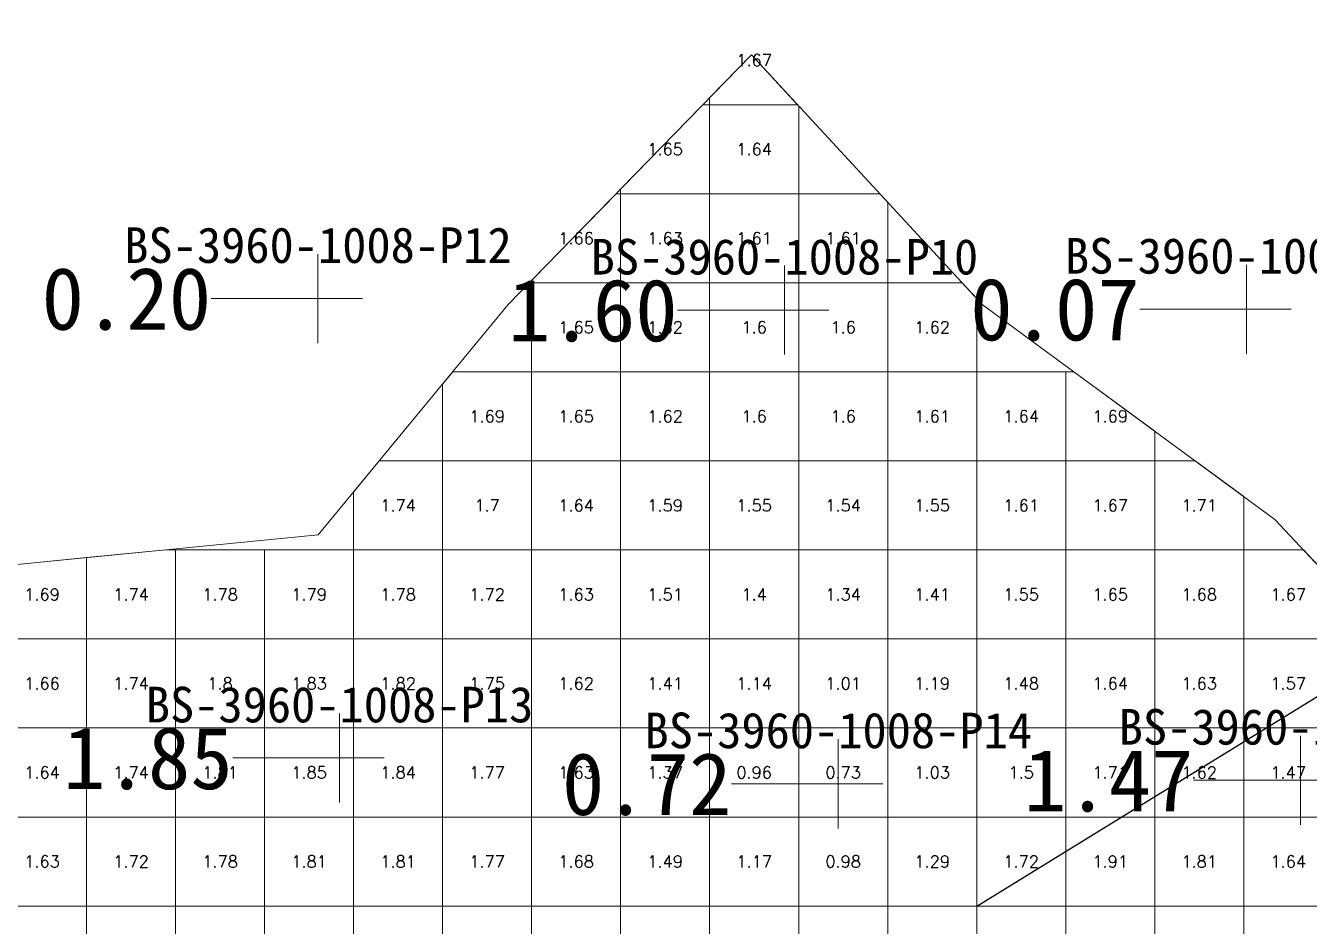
# Model space of a CAD drawing. Header units: inches. Extents: x 469883 to 470005, y 4349687 to 4349765.
# Drawn here: x 469936.66 to 469951.09, y 4349743.6 to 4349753.71 of the extents above; entities that cross this region are included whole.
import ezdxf
from ezdxf.enums import TextEntityAlignment as Align

# ---------------------------------------------------------------- set-up
doc = ezdxf.new("R2010")
doc.units = ezdxf.units.IN
doc.header["$MEASUREMENT"] = 0
for name, color, linetype, lineweight in [('点', 7, 'Continuous', 0), ('爆区方格网', 7, 'Continuous', 0), ('线条', 7, 'Continuous', 0), ('钻孔', 7, 'Continuous', 0)]:
    doc.layers.add(name, color=color, linetype=linetype, lineweight=lineweight)
doc.styles.add('3dmine_textStyle_1', font='txt.shx', dxfattribs={"height": 1, "bigfont": 'gbcbig.shx'})
doc.styles.add('3dmine_textStyle_2', font='simsunb.ttf', dxfattribs={"height": 1})

msp = doc.modelspace()

# ---------------------------------------------------------------- hatches: boundary and pattern name
at = {"layer": '钻孔', "linetype": 'Continuous', "lineweight": 0, "true_color": 0x808080, "extrusion": (0, 1, 0)}
for points in [[(-469940.949, 3950), (-469939.949, 3950), (-469939.949, 3961), (-469940.949, 3961)], [(-469951.381, 3950), (-469950.381, 3950), (-469950.381, 3961), (-469951.381, 3961)]]:
    msp.add_hatch(color=8, dxfattribs=at).paths.add_polyline_path(points, flags=0)
at = {"layer": '钻孔', "linetype": 'Continuous', "lineweight": 0, "true_color": 0xff0000, "extrusion": (0, 1, 0)}
for points in [[(-469946.189, 3950), (-469945.189, 3950), (-469945.189, 3961), (-469946.189, 3961)], [(-469941.191, 3950), (-469940.191, 3950), (-469940.191, 3961), (-469941.191, 3961)]]:
    msp.add_hatch(color=1, dxfattribs=at).paths.add_polyline_path(points, flags=0)
at = {"layer": '钻孔', "linetype": 'Continuous', "lineweight": 0, "true_color": 0x00ffff, "extrusion": (0, 1, 0)}
msp.add_hatch(color=4, dxfattribs=at).paths.add_polyline_path([(-469946.794, 3950), (-469945.794, 3950), (-469945.794, 3961), (-469946.794, 3961)], flags=0)
at = {"layer": '钻孔', "linetype": 'Continuous', "lineweight": 0, "true_color": 0x0000ff, "extrusion": (0, 1, 0)}
msp.add_hatch(color=5, dxfattribs=at).paths.add_polyline_path([(-469951.985, 3950), (-469950.985, 3950), (-469950.985, 3961), (-469951.985, 3961)], flags=0)

# ---------------------------------------------------------------- linework, layer by layer
msp.add_line((469947.349, 4349743.827, 3961), (469966.063, 4349755.352))
at = {"color": 1, "linetype": 'Continuous', "lineweight": 0, "true_color": 0xff0000, "elevation": 2972.708}
msp.add_lwpolyline([(469952.467, 4349740.912), (469954.621, 4349743.373), (469953.291, 4349745.404), (469950.7, 4349748.17), (469947.409, 4349750.585), (469944.818, 4349753.387), (469942.087, 4349750.585), (469939.951, 4349747.995), (469934.244, 4349747.435), (469930.533, 4349744.038), (469935.185, 4349741.985), (469938.179, 4349739.779), (469941.291, 4349737.337), (469943.494, 4349735.358), (469943.639, 4349733.278), (469946.461, 4349734.988), (469948.02, 4349736.881), (469949.588, 4349738.568), (469952.467, 4349740.912)], dxfattribs=at)
at = {"layer": '点', "color": 138, "linetype": 'Continuous', "lineweight": 0, "true_color": 0x004c4c, "elevation": 3961}
for points in [[(469939.949, 4349750.15), (469939.949, 4349751.15)], [(469945.189, 4349750.02), (469945.189, 4349751.02)], [(469950.381, 4349750.03), (469950.381, 4349751.03)], [(469940.449, 4349750.65), (469939.449, 4349750.65)], [(469945.689, 4349750.52), (469944.689, 4349750.52)], [(469950.881, 4349750.53), (469949.881, 4349750.53)], [(469940.191, 4349744.99), (469940.191, 4349745.99)], [(469950.985, 4349744.74), (469950.985, 4349745.74)], [(469945.794, 4349744.7), (469945.794, 4349745.7)], [(469940.691, 4349745.49), (469939.691, 4349745.49)], [(469946.294, 4349745.2), (469945.294, 4349745.2)], [(469951.485, 4349745.24), (469950.485, 4349745.24)]]:
    msp.add_lwpolyline(points, dxfattribs=at)
at = {"layer": '爆区方格网', "color": 1, "linetype": 'Continuous', "lineweight": 0, "true_color": 0xff0000, "elevation": 3961}
for points in [[(469945.335, 4349752.827), (469944.349, 4349752.827), (469944.349, 4349752.906), (469944.818, 4349753.387), (469945.335, 4349752.827)], [(469944.349, 4349751.827), (469943.349, 4349751.827), (469943.349, 4349751.88), (469944.273, 4349752.827), (469944.349, 4349752.827), (469944.349, 4349751.827)], [(469945.349, 4349752.812), (469945.349, 4349751.827), (469944.349, 4349751.827), (469944.349, 4349752.827), (469945.335, 4349752.827), (469945.349, 4349752.812)], [(469943.349, 4349750.827), (469942.349, 4349750.827), (469942.349, 4349750.854), (469943.298, 4349751.827), (469943.349, 4349751.827), (469943.349, 4349750.827)], [(469944.349, 4349750.827), (469943.349, 4349750.827), (469943.349, 4349751.827), (469944.349, 4349751.827), (469944.349, 4349750.827)], [(469945.349, 4349750.827), (469944.349, 4349750.827), (469944.349, 4349751.827), (469945.349, 4349751.827), (469945.349, 4349750.827)], [(469946.349, 4349751.731), (469946.349, 4349750.827), (469945.349, 4349750.827), (469945.349, 4349751.827), (469946.26, 4349751.827), (469946.349, 4349751.731)], [(469943.349, 4349749.827), (469942.349, 4349749.827), (469942.349, 4349750.827), (469943.349, 4349750.827), (469943.349, 4349749.827)], [(469944.349, 4349749.827), (469943.349, 4349749.827), (469943.349, 4349750.827), (469944.349, 4349750.827), (469944.349, 4349749.827)], [(469945.349, 4349749.827), (469944.349, 4349749.827), (469944.349, 4349750.827), (469945.349, 4349750.827), (469945.349, 4349749.827)], [(469946.349, 4349749.827), (469945.349, 4349749.827), (469945.349, 4349750.827), (469946.349, 4349750.827), (469946.349, 4349749.827)], [(469947.349, 4349750.65), (469947.349, 4349749.827), (469946.349, 4349749.827), (469946.349, 4349750.827), (469947.185, 4349750.827), (469947.349, 4349750.65)], [(469942.349, 4349748.827), (469941.349, 4349748.827), (469941.349, 4349749.69), (469941.462, 4349749.827), (469942.349, 4349749.827), (469942.349, 4349748.827)], [(469943.349, 4349748.827), (469942.349, 4349748.827), (469942.349, 4349749.827), (469943.349, 4349749.827), (469943.349, 4349748.827)], [(469944.349, 4349748.827), (469943.349, 4349748.827), (469943.349, 4349749.827), (469944.349, 4349749.827), (469944.349, 4349748.827)], [(469945.349, 4349748.827), (469944.349, 4349748.827), (469944.349, 4349749.827), (469945.349, 4349749.827), (469945.349, 4349748.827)], [(469946.349, 4349748.827), (469945.349, 4349748.827), (469945.349, 4349749.827), (469946.349, 4349749.827), (469946.349, 4349748.827)], [(469947.349, 4349748.827), (469946.349, 4349748.827), (469946.349, 4349749.827), (469947.349, 4349749.827), (469947.349, 4349748.827)], [(469948.349, 4349748.827), (469947.349, 4349748.827), (469947.349, 4349749.827), (469948.349, 4349749.827), (469948.349, 4349748.827)], [(469949.349, 4349749.161), (469949.349, 4349748.827), (469948.349, 4349748.827), (469948.349, 4349749.827), (469948.442, 4349749.827), (469949.349, 4349749.161)], [(469941.349, 4349747.827), (469940.349, 4349747.827), (469940.349, 4349748.477), (469940.638, 4349748.827), (469941.349, 4349748.827), (469941.349, 4349747.827)], [(469942.349, 4349747.827), (469941.349, 4349747.827), (469941.349, 4349748.827), (469942.349, 4349748.827), (469942.349, 4349747.827)], [(469943.349, 4349747.827), (469942.349, 4349747.827), (469942.349, 4349748.827), (469943.349, 4349748.827), (469943.349, 4349747.827)], [(469944.349, 4349747.827), (469943.349, 4349747.827), (469943.349, 4349748.827), (469944.349, 4349748.827), (469944.349, 4349747.827)], [(469945.349, 4349747.827), (469944.349, 4349747.827), (469944.349, 4349748.827), (469945.349, 4349748.827), (469945.349, 4349747.827)], [(469946.349, 4349747.827), (469945.349, 4349747.827), (469945.349, 4349748.827), (469946.349, 4349748.827), (469946.349, 4349747.827)], [(469947.349, 4349747.827), (469946.349, 4349747.827), (469946.349, 4349748.827), (469947.349, 4349748.827), (469947.349, 4349747.827)], [(469948.349, 4349747.827), (469947.349, 4349747.827), (469947.349, 4349748.827), (469948.349, 4349748.827), (469948.349, 4349747.827)], [(469949.349, 4349747.827), (469948.349, 4349747.827), (469948.349, 4349748.827), (469949.349, 4349748.827), (469949.349, 4349747.827)], [(469950.349, 4349748.427), (469950.349, 4349747.827), (469949.349, 4349747.827), (469949.349, 4349748.827), (469949.804, 4349748.827), (469950.349, 4349748.427)], [(469937.349, 4349746.827), (469936.349, 4349746.827), (469936.349, 4349747.641), (469937.349, 4349747.74), (469937.349, 4349746.827)], [(469938.349, 4349746.827), (469937.349, 4349746.827), (469937.349, 4349747.74), (469938.241, 4349747.827), (469938.349, 4349747.827), (469938.349, 4349746.827)], [(469939.349, 4349746.827), (469938.349, 4349746.827), (469938.349, 4349747.827), (469939.349, 4349747.827), (469939.349, 4349746.827)], [(469940.349, 4349746.827), (469939.349, 4349746.827), (469939.349, 4349747.827), (469940.349, 4349747.827), (469940.349, 4349746.827)], [(469941.349, 4349746.827), (469940.349, 4349746.827), (469940.349, 4349747.827), (469941.349, 4349747.827), (469941.349, 4349746.827)], [(469942.349, 4349746.827), (469941.349, 4349746.827), (469941.349, 4349747.827), (469942.349, 4349747.827), (469942.349, 4349746.827)], [(469943.349, 4349746.827), (469942.349, 4349746.827), (469942.349, 4349747.827), (469943.349, 4349747.827), (469943.349, 4349746.827)], [(469944.349, 4349746.827), (469943.349, 4349746.827), (469943.349, 4349747.827), (469944.349, 4349747.827), (469944.349, 4349746.827)], [(469945.349, 4349746.827), (469944.349, 4349746.827), (469944.349, 4349747.827), (469945.349, 4349747.827), (469945.349, 4349746.827)], [(469946.349, 4349746.827), (469945.349, 4349746.827), (469945.349, 4349747.827), (469946.349, 4349747.827), (469946.349, 4349746.827)], [(469947.349, 4349746.827), (469946.349, 4349746.827), (469946.349, 4349747.827), (469947.349, 4349747.827), (469947.349, 4349746.827)], [(469948.349, 4349746.827), (469947.349, 4349746.827), (469947.349, 4349747.827), (469948.349, 4349747.827), (469948.349, 4349746.827)], [(469949.349, 4349746.827), (469948.349, 4349746.827), (469948.349, 4349747.827), (469949.349, 4349747.827), (469949.349, 4349746.827)], [(469950.349, 4349746.827), (469949.349, 4349746.827), (469949.349, 4349747.827), (469950.349, 4349747.827), (469950.349, 4349746.827)], [(469951.349, 4349747.477), (469951.349, 4349746.827), (469950.349, 4349746.827), (469950.349, 4349747.827), (469951.021, 4349747.827), (469951.349, 4349747.477)], [(469937.349, 4349745.827), (469936.349, 4349745.827), (469936.349, 4349746.827), (469937.349, 4349746.827), (469937.349, 4349745.827)], [(469938.349, 4349745.827), (469937.349, 4349745.827), (469937.349, 4349746.827), (469938.349, 4349746.827), (469938.349, 4349745.827)], [(469939.349, 4349745.827), (469938.349, 4349745.827), (469938.349, 4349746.827), (469939.349, 4349746.827), (469939.349, 4349745.827)], [(469940.349, 4349745.827), (469939.349, 4349745.827), (469939.349, 4349746.827), (469940.349, 4349746.827), (469940.349, 4349745.827)], [(469941.349, 4349745.827), (469940.349, 4349745.827), (469940.349, 4349746.827), (469941.349, 4349746.827), (469941.349, 4349745.827)], [(469942.349, 4349745.827), (469941.349, 4349745.827), (469941.349, 4349746.827), (469942.349, 4349746.827), (469942.349, 4349745.827)], [(469943.349, 4349745.827), (469942.349, 4349745.827), (469942.349, 4349746.827), (469943.349, 4349746.827), (469943.349, 4349745.827)], [(469944.349, 4349745.827), (469943.349, 4349745.827), (469943.349, 4349746.827), (469944.349, 4349746.827), (469944.349, 4349745.827)], [(469945.349, 4349745.827), (469944.349, 4349745.827), (469944.349, 4349746.827), (469945.349, 4349746.827), (469945.349, 4349745.827)], [(469946.349, 4349745.827), (469945.349, 4349745.827), (469945.349, 4349746.827), (469946.349, 4349746.827), (469946.349, 4349745.827)], [(469947.349, 4349745.827), (469946.349, 4349745.827), (469946.349, 4349746.827), (469947.349, 4349746.827), (469947.349, 4349745.827)], [(469948.349, 4349745.827), (469947.349, 4349745.827), (469947.349, 4349746.827), (469948.349, 4349746.827), (469948.349, 4349745.827)], [(469949.349, 4349745.827), (469948.349, 4349745.827), (469948.349, 4349746.827), (469949.349, 4349746.827), (469949.349, 4349745.827)], [(469950.349, 4349745.827), (469949.349, 4349745.827), (469949.349, 4349746.827), (469950.349, 4349746.827), (469950.349, 4349745.827)], [(469951.349, 4349745.827), (469950.349, 4349745.827), (469950.349, 4349746.827), (469951.349, 4349746.827), (469951.349, 4349745.827)], [(469937.349, 4349744.827), (469936.349, 4349744.827), (469936.349, 4349745.827), (469937.349, 4349745.827), (469937.349, 4349744.827)], [(469938.349, 4349744.827), (469937.349, 4349744.827), (469937.349, 4349745.827), (469938.349, 4349745.827), (469938.349, 4349744.827)], [(469939.349, 4349744.827), (469938.349, 4349744.827), (469938.349, 4349745.827), (469939.349, 4349745.827), (469939.349, 4349744.827)], [(469940.349, 4349744.827), (469939.349, 4349744.827), (469939.349, 4349745.827), (469940.349, 4349745.827), (469940.349, 4349744.827)], [(469941.349, 4349744.827), (469940.349, 4349744.827), (469940.349, 4349745.827), (469941.349, 4349745.827), (469941.349, 4349744.827)], [(469942.349, 4349744.827), (469941.349, 4349744.827), (469941.349, 4349745.827), (469942.349, 4349745.827), (469942.349, 4349744.827)], [(469943.349, 4349744.827), (469942.349, 4349744.827), (469942.349, 4349745.827), (469943.349, 4349745.827), (469943.349, 4349744.827)], [(469944.349, 4349744.827), (469943.349, 4349744.827), (469943.349, 4349745.827), (469944.349, 4349745.827), (469944.349, 4349744.827)], [(469945.349, 4349744.827), (469944.349, 4349744.827), (469944.349, 4349745.827), (469945.349, 4349745.827), (469945.349, 4349744.827)], [(469946.349, 4349744.827), (469945.349, 4349744.827), (469945.349, 4349745.827), (469946.349, 4349745.827), (469946.349, 4349744.827)], [(469947.349, 4349744.827), (469946.349, 4349744.827), (469946.349, 4349745.827), (469947.349, 4349745.827), (469947.349, 4349744.827)], [(469948.349, 4349744.827), (469947.349, 4349744.827), (469947.349, 4349745.827), (469948.349, 4349745.827), (469948.349, 4349744.827)], [(469949.349, 4349744.827), (469948.349, 4349744.827), (469948.349, 4349745.827), (469949.349, 4349745.827), (469949.349, 4349744.827)], [(469950.349, 4349744.827), (469949.349, 4349744.827), (469949.349, 4349745.827), (469950.349, 4349745.827), (469950.349, 4349744.827)], [(469937.349, 4349743.827), (469936.349, 4349743.827), (469936.349, 4349744.827), (469937.349, 4349744.827), (469937.349, 4349743.827)], [(469938.349, 4349743.827), (469937.349, 4349743.827), (469937.349, 4349744.827), (469938.349, 4349744.827), (469938.349, 4349743.827)], [(469939.349, 4349743.827), (469938.349, 4349743.827), (469938.349, 4349744.827), (469939.349, 4349744.827), (469939.349, 4349743.827)], [(469940.349, 4349743.827), (469939.349, 4349743.827), (469939.349, 4349744.827), (469940.349, 4349744.827), (469940.349, 4349743.827)], [(469941.349, 4349743.827), (469940.349, 4349743.827), (469940.349, 4349744.827), (469941.349, 4349744.827), (469941.349, 4349743.827)], [(469942.349, 4349743.827), (469941.349, 4349743.827), (469941.349, 4349744.827), (469942.349, 4349744.827), (469942.349, 4349743.827)], [(469943.349, 4349743.827), (469942.349, 4349743.827), (469942.349, 4349744.827), (469943.349, 4349744.827), (469943.349, 4349743.827)], [(469944.349, 4349743.827), (469943.349, 4349743.827), (469943.349, 4349744.827), (469944.349, 4349744.827), (469944.349, 4349743.827)], [(469945.349, 4349743.827), (469944.349, 4349743.827), (469944.349, 4349744.827), (469945.349, 4349744.827), (469945.349, 4349743.827)], [(469946.349, 4349743.827), (469945.349, 4349743.827), (469945.349, 4349744.827), (469946.349, 4349744.827), (469946.349, 4349743.827)], [(469947.349, 4349743.827), (469946.349, 4349743.827), (469946.349, 4349744.827), (469947.349, 4349744.827), (469947.349, 4349743.827)], [(469948.349, 4349743.827), (469947.349, 4349743.827), (469947.349, 4349744.827), (469948.349, 4349744.827), (469948.349, 4349743.827)], [(469949.349, 4349743.827), (469948.349, 4349743.827), (469948.349, 4349744.827), (469949.349, 4349744.827), (469949.349, 4349743.827)], [(469950.349, 4349743.827), (469949.349, 4349743.827), (469949.349, 4349744.827), (469950.349, 4349744.827), (469950.349, 4349743.827)], [(469951.349, 4349743.827), (469950.349, 4349743.827), (469950.349, 4349744.827), (469951.349, 4349744.827), (469951.349, 4349743.827)], [(469937.349, 4349742.827), (469936.349, 4349742.827), (469936.349, 4349743.827), (469937.349, 4349743.827), (469937.349, 4349742.827)], [(469938.349, 4349742.827), (469937.349, 4349742.827), (469937.349, 4349743.827), (469938.349, 4349743.827), (469938.349, 4349742.827)], [(469939.349, 4349742.827), (469938.349, 4349742.827), (469938.349, 4349743.827), (469939.349, 4349743.827), (469939.349, 4349742.827)], [(469940.349, 4349742.827), (469939.349, 4349742.827), (469939.349, 4349743.827), (469940.349, 4349743.827), (469940.349, 4349742.827)], [(469941.349, 4349742.827), (469940.349, 4349742.827), (469940.349, 4349743.827), (469941.349, 4349743.827), (469941.349, 4349742.827)], [(469942.349, 4349742.827), (469941.349, 4349742.827), (469941.349, 4349743.827), (469942.349, 4349743.827), (469942.349, 4349742.827)], [(469943.349, 4349742.827), (469942.349, 4349742.827), (469942.349, 4349743.827), (469943.349, 4349743.827), (469943.349, 4349742.827)], [(469944.349, 4349742.827), (469943.349, 4349742.827), (469943.349, 4349743.827), (469944.349, 4349743.827), (469944.349, 4349742.827)], [(469945.349, 4349742.827), (469944.349, 4349742.827), (469944.349, 4349743.827), (469945.349, 4349743.827), (469945.349, 4349742.827)], [(469946.349, 4349742.827), (469945.349, 4349742.827), (469945.349, 4349743.827), (469946.349, 4349743.827), (469946.349, 4349742.827)], [(469947.349, 4349742.827), (469946.349, 4349742.827), (469946.349, 4349743.827), (469947.349, 4349743.827), (469947.349, 4349742.827)], [(469948.349, 4349742.827), (469947.349, 4349742.827), (469947.349, 4349743.827), (469948.349, 4349743.827), (469948.349, 4349742.827)], [(469949.349, 4349742.827), (469948.349, 4349742.827), (469948.349, 4349743.827), (469949.349, 4349743.827), (469949.349, 4349742.827)], [(469950.349, 4349742.827), (469949.349, 4349742.827), (469949.349, 4349743.827), (469950.349, 4349743.827), (469950.349, 4349742.827)], [(469951.349, 4349742.827), (469950.349, 4349742.827), (469950.349, 4349743.827), (469951.349, 4349743.827), (469951.349, 4349742.827)]]:
    msp.add_lwpolyline(points, dxfattribs=at)
at = {"layer": '爆区方格网', "color": 5, "linetype": 'Continuous', "lineweight": 0, "true_color": 0x0000ff, "elevation": 3961}
msp.add_lwpolyline([(469951.349, 4349744.827), (469950.349, 4349744.827), (469950.349, 4349745.827), (469951.349, 4349745.827), (469951.349, 4349744.827)], dxfattribs=at)
at = {"layer": '线条', "color": 138, "linetype": 'Continuous', "lineweight": 0, "true_color": 0x004c4c, "elevation": 3961}
for points in [[(469939.949, 4349750.65), (469939.949, 4349750.65), (469939.949, 4349750.65)], [(469945.189, 4349750.52), (469945.189, 4349750.52), (469945.189, 4349750.52)], [(469950.381, 4349750.53), (469950.381, 4349750.53), (469950.381, 4349750.53)], [(469940.191, 4349745.49), (469940.191, 4349745.49), (469940.191, 4349745.49)], [(469945.794, 4349745.2), (469945.794, 4349745.2), (469945.794, 4349745.2)], [(469950.985, 4349745.24), (469950.985, 4349745.24), (469950.985, 4349745.24)]]:
    msp.add_lwpolyline(points, dxfattribs=at)
at = {"layer": '钻孔', "color": 8, "linetype": 'Continuous', "lineweight": 0, "true_color": 0x808080}
for points, elevation in [([(469939.949, 4349750.65), (469938.749, 4349750.65)], 3961), ([(469939.949, 4349750.65), (469938.749, 4349750.65)], 3950), ([(469950.381, 4349750.53), (469949.181, 4349750.53)], 3961), ([(469950.381, 4349750.53), (469949.181, 4349750.53)], 3950)]:
    msp.add_lwpolyline(points, dxfattribs=dict(at, elevation=elevation))
at = {"layer": '钻孔', "color": 1, "linetype": 'Continuous', "lineweight": 0, "true_color": 0xff0000}
for points, elevation in [([(469945.189, 4349750.52), (469943.989, 4349750.52)], 3961), ([(469945.189, 4349750.52), (469943.989, 4349750.52)], 3950), ([(469940.191, 4349745.49), (469938.991, 4349745.49)], 3961), ([(469940.191, 4349745.49), (469938.991, 4349745.49)], 3950)]:
    msp.add_lwpolyline(points, dxfattribs=dict(at, elevation=elevation))
at = {"layer": '钻孔', "color": 4, "linetype": 'Continuous', "lineweight": 0, "true_color": 0x00ffff}
for elevation in [3961, 3950]:
    msp.add_lwpolyline([(469945.794, 4349745.2), (469944.594, 4349745.2)], dxfattribs=dict(at, elevation=elevation))
at = {"layer": '钻孔', "color": 5, "linetype": 'Continuous', "lineweight": 0, "true_color": 0x0000ff}
for elevation in [3961, 3950]:
    msp.add_lwpolyline([(469950.985, 4349745.24), (469949.785, 4349745.24)], dxfattribs=dict(at, elevation=elevation))

# ---------------------------------------------------------------- texts
at = {"color": 1, "linetype": 'Continuous', "lineweight": 0, "true_color": 0xff0000, "style": '3dmine_textStyle_1'}
for s, p in [('1.67', (469944.849, 4349753.327, 3961)), ('1.65', (469943.849, 4349752.327, 3961)), ('1.64', (469944.849, 4349752.327, 3961)), ('1.66', (469942.849, 4349751.327, 3961)), ('1.63', (469943.849, 4349751.327, 3961)), ('1.61', (469944.849, 4349751.327, 3961)), ('1.61', (469945.849, 4349751.327, 3961)), ('1.65', (469942.849, 4349750.327, 3961)), ('1.62', (469943.849, 4349750.327, 3961)), ('1.6', (469944.849, 4349750.327, 3961)), ('1.6', (469945.849, 4349750.327, 3961)), ('1.62', (469946.849, 4349750.327, 3961)), ('1.69', (469941.849, 4349749.327, 3961)), ('1.65', (469942.849, 4349749.327, 3961)), ('1.62', (469943.849, 4349749.327, 3961)), ('1.6', (469944.849, 4349749.327, 3961)), ('1.6', (469945.849, 4349749.327, 3961)), ('1.61', (469946.849, 4349749.327, 3961)), ('1.64', (469947.849, 4349749.327, 3961)), ('1.69', (469948.849, 4349749.327, 3961)), ('1.74', (469940.849, 4349748.327, 3961)), ('1.7', (469941.849, 4349748.327, 3961)), ('1.64', (469942.849, 4349748.327, 3961)), ('1.59', (469943.849, 4349748.327, 3961)), ('1.55', (469944.849, 4349748.327, 3961)), ('1.54', (469945.849, 4349748.327, 3961)), ('1.55', (469946.849, 4349748.327, 3961)), ('1.61', (469947.849, 4349748.327, 3961)), ('1.67', (469948.849, 4349748.327, 3961)), ('1.71', (469949.849, 4349748.327, 3961)), ('1.69', (469936.849, 4349747.327, 3961)), ('1.74', (469937.849, 4349747.327, 3961)), ('1.78', (469938.849, 4349747.327, 3961)), ('1.79', (469939.849, 4349747.327, 3961)), ('1.78', (469940.849, 4349747.327, 3961)), ('1.72', (469941.849, 4349747.327, 3961)), ('1.63', (469942.849, 4349747.327, 3961)), ('1.51', (469943.849, 4349747.327, 3961)), ('1.4', (469944.849, 4349747.327, 3961)), ('1.34', (469945.849, 4349747.327, 3961)), ('1.41', (469946.849, 4349747.327, 3961)), ('1.55', (469947.849, 4349747.327, 3961)), ('1.65', (469948.849, 4349747.327, 3961)), ('1.68', (469949.849, 4349747.327, 3961)), ('1.67', (469950.849, 4349747.327, 3961)), ('1.66', (469936.849, 4349746.327, 3961)), ('1.74', (469937.849, 4349746.327, 3961)), ('1.8', (469938.849, 4349746.327, 3961)), ('1.83', (469939.849, 4349746.327, 3961)), ('1.82', (469940.849, 4349746.327, 3961)), ('1.75', (469941.849, 4349746.327, 3961)), ('1.62', (469942.849, 4349746.327, 3961)), ('1.41', (469943.849, 4349746.327, 3961)), ('1.14', (469944.849, 4349746.327, 3961)), ('1.01', (469945.849, 4349746.327, 3961)), ('1.19', (469946.849, 4349746.327, 3961)), ('1.48', (469947.849, 4349746.327, 3961)), ('1.64', (469948.849, 4349746.327, 3961)), ('1.63', (469949.849, 4349746.327, 3961)), ('1.57', (469950.849, 4349746.327, 3961)), ('1.64', (469936.849, 4349745.327, 3961)), ('1.74', (469937.849, 4349745.327, 3961)), ('1.81', (469938.849, 4349745.327, 3961)), ('1.85', (469939.849, 4349745.327, 3961)), ('1.84', (469940.849, 4349745.327, 3961)), ('1.77', (469941.849, 4349745.327, 3961)), ('1.63', (469942.849, 4349745.327, 3961)), ('1.37', (469943.849, 4349745.327, 3961)), ('0.96', (469944.849, 4349745.327, 3961)), ('0.73', (469945.849, 4349745.327, 3961)), ('1.03', (469946.849, 4349745.327, 3961)), ('1.5', (469947.849, 4349745.327, 3961)), ('1.71', (469948.849, 4349745.327, 3961)), ('1.62', (469949.849, 4349745.327, 3961)), ('1.63', (469936.849, 4349744.327, 3961)), ('1.72', (469937.849, 4349744.327, 3961)), ('1.78', (469938.849, 4349744.327, 3961)), ('1.81', (469939.849, 4349744.327, 3961)), ('1.81', (469940.849, 4349744.327, 3961)), ('1.77', (469941.849, 4349744.327, 3961)), ('1.68', (469942.849, 4349744.327, 3961)), ('1.49', (469943.849, 4349744.327, 3961)), ('1.17', (469944.849, 4349744.327, 3961)), ('0.98', (469945.849, 4349744.327, 3961)), ('1.29', (469946.849, 4349744.327, 3961)), ('1.72', (469947.849, 4349744.327, 3961)), ('1.91', (469948.849, 4349744.327, 3961)), ('1.81', (469949.849, 4349744.327, 3961)), ('1.64', (469950.849, 4349744.327, 3961))]:
    msp.add_text(s, height=0.1333, dxfattribs=at).set_placement(p, align=Align.MIDDLE_CENTER)
at = {"color": 5, "linetype": 'Continuous', "lineweight": 0, "true_color": 0x0000ff, "style": '3dmine_textStyle_1'}
msp.add_text('1.47', height=0.1333, dxfattribs=at).set_placement((469950.849, 4349745.327, 3961), align=Align.MIDDLE_CENTER)
at = {"layer": '钻孔', "color": 138, "linetype": 'Continuous', "lineweight": 0, "true_color": 0x004c4c, "style": '3dmine_textStyle_2'}
for s, p in [('BS-3960-1008-P12', (469939.949, 4349751.05, 3961)), ('BS-3960-1008-P9', (469950.381, 4349750.93, 3961)), ('BS-3960-1008-P10', (469945.189, 4349750.92, 3961)), ('BS-3960-1008-P13', (469940.191, 4349745.89, 3961)), ('BS-3960-1008-P14', (469945.794, 4349745.6, 3961)), ('BS-3960-1008-P8', (469950.985, 4349745.64, 3961))]:
    msp.add_text(s, height=0.4, dxfattribs=at).set_placement(p, align=Align.CENTER)
at = {"layer": '钻孔', "color": 8, "linetype": 'Continuous', "lineweight": 0, "true_color": 0x808080, "style": '3dmine_textStyle_2'}
for s, p in [('0.20', (469938.749, 4349750.65, 3955.5)), ('0.07', (469949.181, 4349750.53, 3955.5))]:
    msp.add_text(s, height=0.7, dxfattribs=at).set_placement(p, align=Align.MIDDLE_RIGHT)
at = {"layer": '钻孔', "color": 1, "linetype": 'Continuous', "lineweight": 0, "true_color": 0xff0000, "style": '3dmine_textStyle_2'}
for s, p in [('1.60', (469943.989, 4349750.52, 3955.5)), ('1.85', (469938.991, 4349745.49, 3955.5))]:
    msp.add_text(s, height=0.7, dxfattribs=at).set_placement(p, align=Align.MIDDLE_RIGHT)
at = {"layer": '钻孔', "color": 5, "linetype": 'Continuous', "lineweight": 0, "true_color": 0x0000ff, "style": '3dmine_textStyle_2'}
msp.add_text('1.47', height=0.7, dxfattribs=at).set_placement((469949.785, 4349745.24, 3955.5), align=Align.MIDDLE_RIGHT)
at = {"layer": '钻孔', "color": 4, "linetype": 'Continuous', "lineweight": 0, "true_color": 0x00ffff, "style": '3dmine_textStyle_2'}
msp.add_text('0.72', height=0.7, dxfattribs=at).set_placement((469944.594, 4349745.2, 3955.5), align=Align.MIDDLE_RIGHT)

doc.saveas('drawing.dxf')
